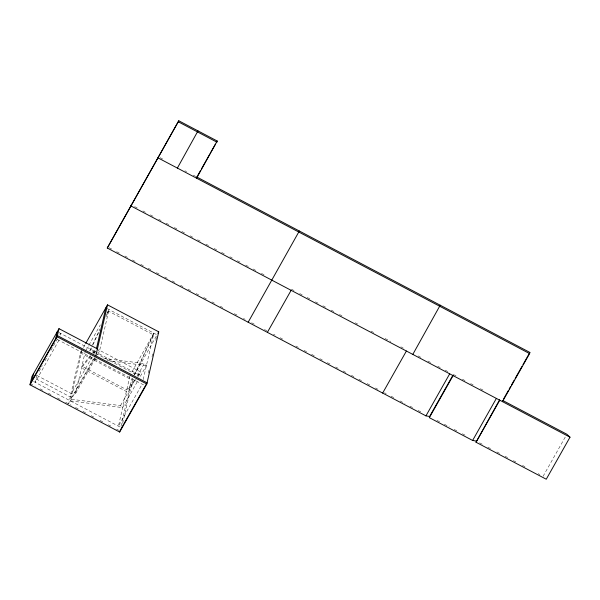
<?xml version="1.0" encoding="UTF-8"?>
<svg xmlns="http://www.w3.org/2000/svg" width="600" height="600" viewBox="0 0 600 600"><rect width="100%" height="100%" fill="white"/><g stroke="black" fill="none" stroke-linecap="round" stroke-linejoin="round"><path stroke-width="0.45" stroke-dasharray="3 2.25" d="M36.758 375.375L35.168 382.327L58.912 340.298M60.105 335.085L60.502 333.345L59.588 334.957M81.645 350.64L80.37 352.89L68.692 403.882L94.133 358.845L94.523 357.15L70.778 399.188L120.51 405.615L122.663 407.632L138.195 380.153M82.065 349.89L70.387 400.882L122.663 407.632M92.145 356.85L72.51 391.612L75.713 393.293L85.267 351.577M97.635 354.495L99.458 351.263L109.012 309.54L106.275 314.392M129.885 376.095L118.417 426.18L142.163 384.143M120.968 426.315L131.602 379.875L132.45 378.375M122.663 423.315L132.885 378.697M143.212 379.59L153.847 333.157L130.553 374.377M148.29 373.087L148.913 370.35M152.04 356.692L152.67 353.962M155.797 340.305L156.42 337.575M89.633 351.015L92.002 345.938M92.4 345.09L99.915 329.01M106.642 314.618L109.012 309.54M91.463 347.97L90.293 350.468L95.183 353.048M93.023 344.625L98.873 332.108M105.9 317.077L108.63 311.235L153.458 334.845L135.12 374.085L95.992 353.475M134.46 374.625L153.847 333.157M92.94 353.58L95.715 349.2M138.337 376.478L140.895 372.067L98.512 349.748M39.037 371.332L42.24 365.678M44.977 360.825L47.715 355.972M50.91 350.317L57.307 339M83.438 347.468L85.26 344.228M85.725 350.767L88.463 345.915M88.92 345.112L100.335 324.9M93.975 353.618L95.805 350.385M75.713 393.293L95.347 358.538M134.212 375.255L157.05 334.837L106.613 308.28M120.51 405.615L135.127 379.748M137.407 375.705L144.255 363.577L146.415 365.603L140.017 376.92M543.105 476.272L565.477 436.665M90.412 355.545L81.922 366.188L126.75 389.798L135.24 379.163M92.67 352.71L95.505 349.163M90.66 356.438L81.532 367.875L126.368 391.485L136.058 379.335M137.505 376.32L140.895 372.067M103.733 358.343L144.255 363.577M94.133 358.845L97.8 359.325M106.972 360.51L146.415 365.603M160.087 157.672L164.235 159.855M184.95 170.767L186.608 171.637M193.237 175.132L195.728 176.445M134.602 206.58L137.917 208.327M142.89 210.945L145.38 212.257M150.352 214.875L153.667 216.623M158.64 219.24L161.123 220.553M166.095 223.17L169.41 224.917M174.382 227.535L176.873 228.847M181.845 231.465L185.16 233.212M190.132 235.83L193.447 237.577M197.595 239.76L200.91 241.5M205.882 244.125L209.197 245.865M214.17 248.49L216.653 249.795M221.625 252.413L224.94 254.16M229.913 256.778L232.403 258.09M237.375 260.707L240.69 262.455M245.663 265.072L248.978 266.82M253.118 269.002L256.433 270.75M261.405 273.368L264.72 275.115M291.397 289.163L294.712 290.91M299.685 293.528L302.175 294.84M307.155 297.457L310.47 299.205M315.442 301.83L319.425 303.923M322.913 305.76L326.228 307.507M331.2 310.125L335.168 312.218M339.495 314.498L341.985 315.803M355.252 322.793L357.743 324.105M371.01 331.095L374.947 333.165M385.11 338.52L390.697 341.46M400.868 346.815L403.35 348.127M418.14 355.913L421.41 357.638M427.882 361.043L431.993 363.21M437.752 366.248L440.25 367.56M445.155 370.14L448.447 371.88M453.353 374.46L457.493 376.642M462.36 379.207L465.72 380.978M470.655 383.572L473.123 384.87M480.382 388.695L482.993 390.075M109.2 247.74L111.683 249.053M116.655 251.67L119.97 253.417M124.942 256.035L127.433 257.347M132.405 259.965L135.72 261.712M140.692 264.33L144.007 266.077M148.155 268.26L151.47 270M156.442 272.625L159.757 274.365M164.73 276.99L167.212 278.295M172.185 280.913L175.5 282.66M180.472 285.278L182.962 286.59M187.935 289.207L191.25 290.955M196.222 293.572L198.705 294.885M203.678 297.502L206.993 299.25M211.965 301.868L214.455 303.18M220.252 306.233L222.743 307.545M234.345 313.657L238.493 315.84M243.465 318.457L245.123 319.327M251.64 322.763L255.638 324.87M264.442 329.505L266.85 330.772M273.45 334.252L275.108 335.123M280.087 337.748L284.235 339.93M295.845 346.043L298.335 347.355M304.14 350.415L306.623 351.72M311.603 354.345L314.918 356.093M319.897 358.71L322.38 360.022M327.36 362.64L330.675 364.388M335.655 367.013L338.138 368.317M343.118 370.942L346.433 372.69M351.405 375.308L353.895 376.62M358.875 379.237L362.19 380.985M367.163 383.61L370.485 385.357M375.457 387.975L377.947 389.287M384.562 392.768L386.197 393.63M391.11 396.217L395.205 398.377M400.125 400.965L405.037 403.553M409.95 406.14L413.228 407.865M418.14 410.452L422.235 412.612M436.98 420.375L440.25 422.1M444.345 424.26L449.265 426.847M454.178 429.435L457.455 431.16M462.368 433.748L466.463 435.908M479.588 442.822L482.888 444.555M487.838 447.165L491.963 449.34M496.912 451.942L500.213 453.683M505.162 456.285L507.638 457.59M513.405 460.635L515.88 461.933M522.48 465.412L524.955 466.71M538.155 473.662L539.805 474.533M97.86 350.423L99.458 351.263M58.905 332.498L94.912 351.465M94.65 351.435L139.485 375.045M57.307 339.45L144.57 385.41M80.37 352.89L131.602 379.875M36.825 375.413L71.977 393.93L70.282 396.93L35.13 378.413M33.562 381.487L121.62 427.868M30.263 383.647L35.197 386.243M40.133 388.845L44.168 390.967M48.36 393.173L52.477 395.34M57.412 397.942L60.698 399.675M65.633 402.27L71.168 405.188M75.502 407.475L79.433 409.537M82.912 411.368L86.873 413.46M91.133 415.702L95.25 417.87M100.095 420.42L103.47 422.205M108.352 424.77L110.873 426.097M116.618 429.127L119.1 430.433"/><path stroke-width="0.9" d="M85.718 343.425L107.512 304.853L158.745 331.837L146.797 383.985L119.663 432.022L30 384.803L31.86 376.695L58.995 328.657L97.425 348.892M31.965 380.64L33.555 373.688M55.71 338.61L57.3 331.657M30 384.803L57.142 336.765L58.995 328.657M452.895 375.27L429.607 416.498L425.947 415.868L107.28 248.025L178.785 120.773L217.208 141.007L196.59 178.192L196.853 177.038M96.427 348.832L105.81 307.86M95.828 355.845L107.512 304.853M131.288 204.833L131.025 205.995L570 437.197L546.255 479.228L476.025 442.237L499.582 399.855M158.43 156.803L158.167 157.958L529.605 353.595L502.47 401.625L502.732 400.47M107.28 248.025L178.785 120.773M119.663 432.022L119.925 430.868M198 130.89L177.375 168.075M299.325 231.007L248.167 322.23M440.213 305.212L412.808 354.405M476.287 441.082L472.627 440.452L429.338 417.653L429.607 416.498M529.605 353.595L529.875 352.433L196.553 176.88M30.263 383.647L57.405 335.61L147.067 382.83L145.365 385.83M197.76 175.433L200.475 170.632M201.375 169.028L209.97 153.817M210.877 152.22L215.4 144.21M216.308 142.613L217.208 141.007M157.898 333.337L158.745 331.837M120.345 430.118L123.608 424.35M123.907 423.825L131.422 410.513M131.67 410.077L145.222 386.085M267.382 332.355L291.127 290.317M382.657 393.067L406.403 351.03M425.947 415.868L449.692 373.83M429.338 417.653L453.09 375.623M472.627 440.452L496.373 398.423M476.025 442.237L499.77 400.207M503.655 398.842L508.252 390.697M509.175 389.07L510.555 386.625M511.47 384.998L514.23 380.115M515.153 378.487L522.053 366.27M522.975 364.642L529.875 352.433M178.523 121.927L216.945 142.17M502.515 400.35L566.85 434.235L570 437.197M57.142 336.765L146.797 383.985"/></g></svg>
